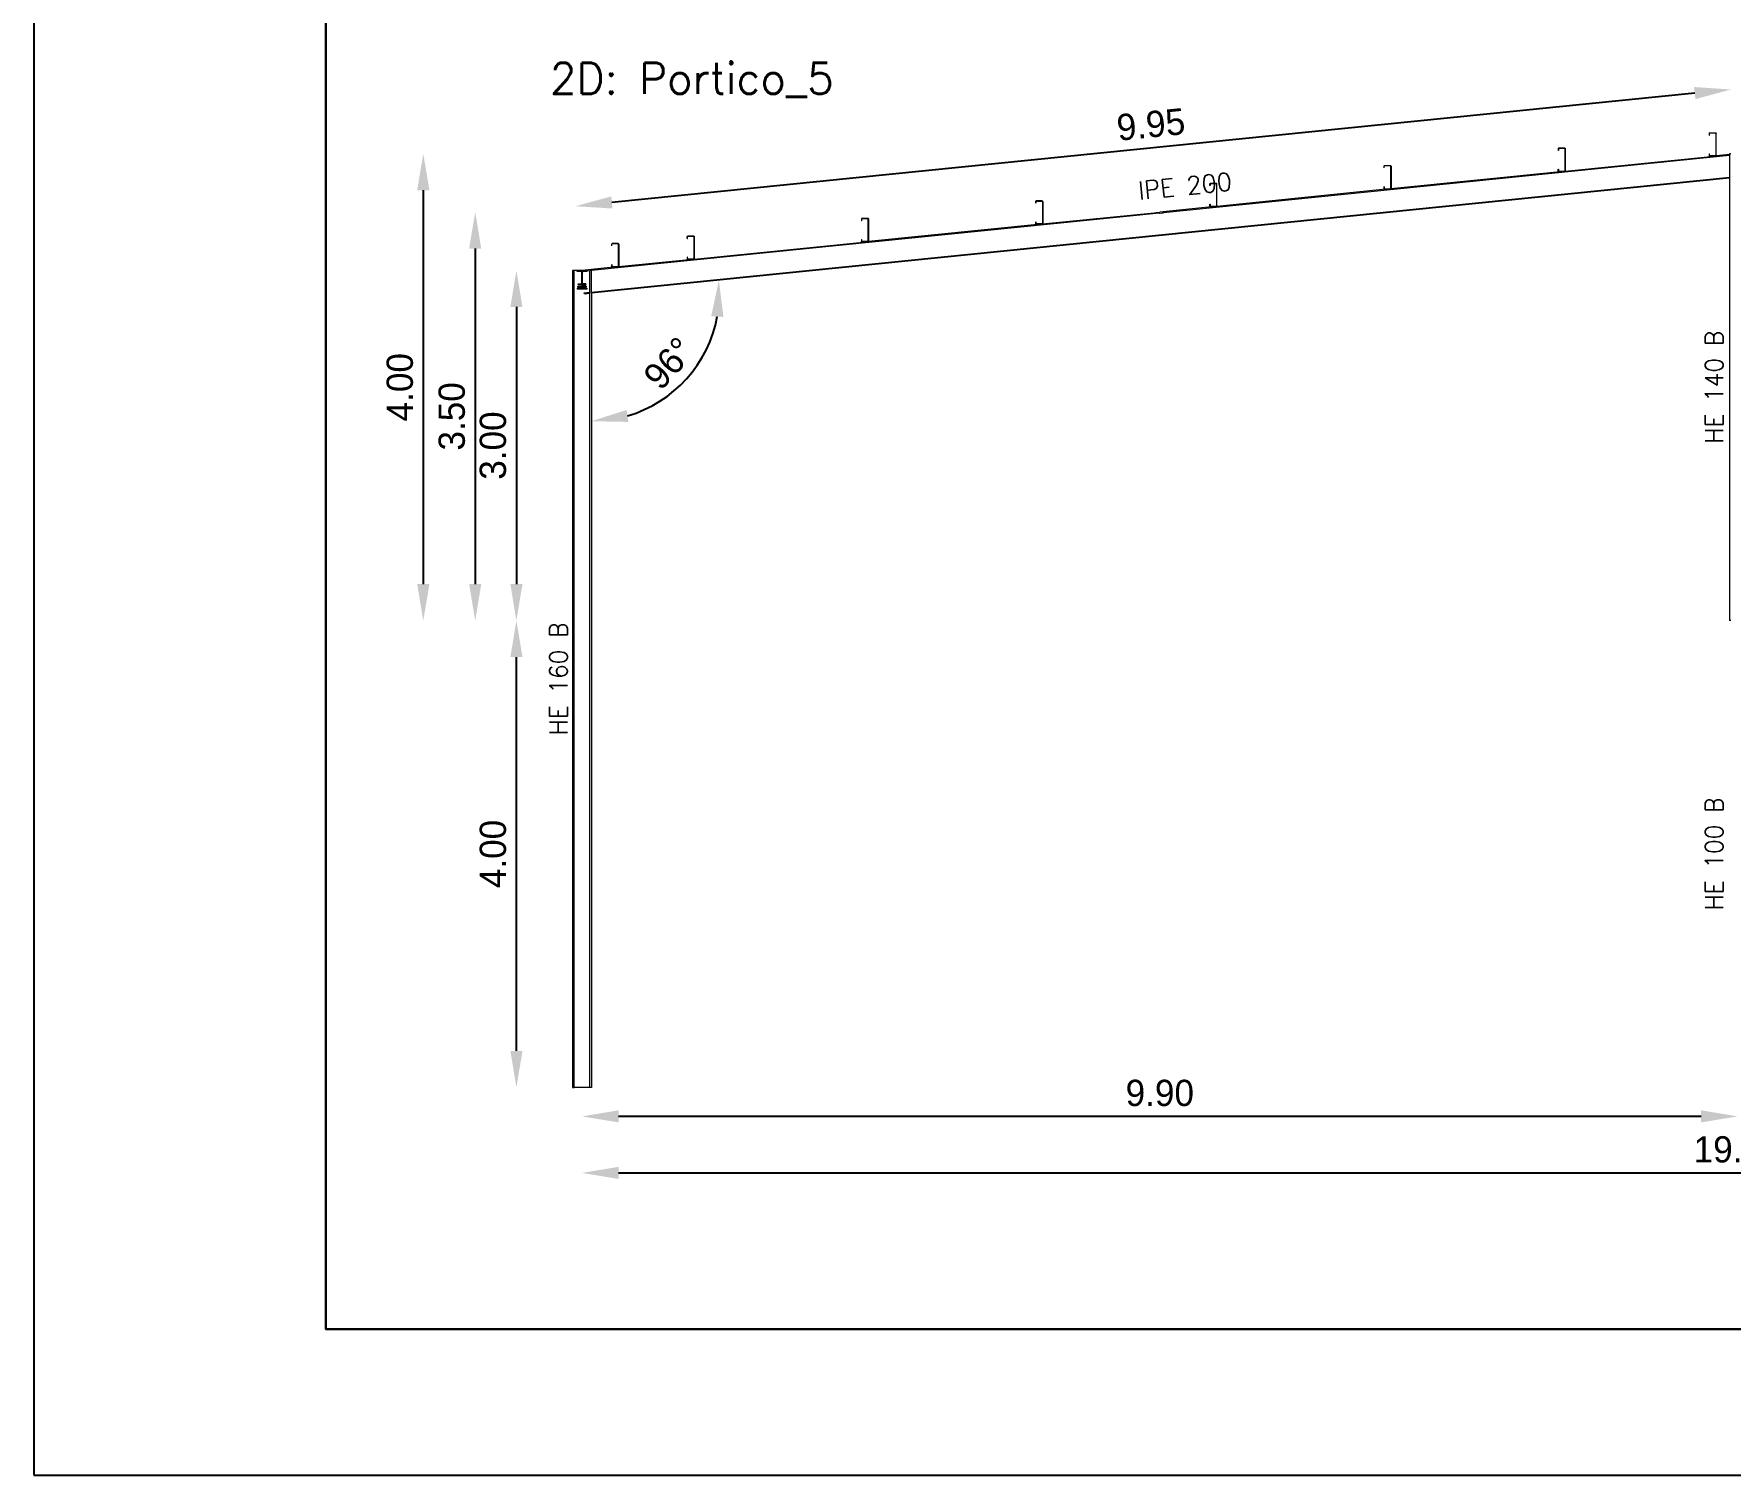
# Model space of a CAD drawing. Header units: inches. Extents: x 72863 to 72995, y 49095 to 49225.
# Drawn here: x 72862.71 to 72874.34, y 49195.01 to 49204.89 of the extents above; entities that cross this region are included whole.
import ezdxf
from ezdxf.enums import TextEntityAlignment as Align

# ---------------------------------------------------------------- set-up
doc = ezdxf.new("R2010")
doc.units = ezdxf.units.IN
doc.layers.get('0').update_dxf_attribs({"lineweight": 15})
for name, color, linetype, lineweight in [('BARRAS_DE_ACERO', 7, 'Continuous', 9), ('Cotas', 200, 'Continuous', 9), ('REFERENCIA_DE_LAS_BARRAS', 2, 'Continuous', 9), ('TITULOS', 9, 'Continuous', 9)]:
    doc.layers.add(name, color=color, linetype=linetype, lineweight=lineweight)
doc.layers.add('VG', color=7, linetype='Continuous')
doc.styles.add('CYPETXT', font='romans__.ttf', dxfattribs={"height": 0.2})
doc.styles.add('RomanS', font='')
doc.styles.get('RomanS').set_extended_font_data('Porsche')
doc.dimstyles.new('100-color', dxfattribs={"dimtxt": 0.18, "dimasz": 0.25, "dimexe": 0, "dimexo": 0.5, "dimgap": 0.07, "dimtad": 1, "dimlfac": 1.25, "dimzin": 4, "dimdsep": 46, "dimtxsty": 'RomanS', "dimcen": 0.1, "dimse1": 1, "dimse2": 1, "dimadec": 0, "dimazin": 0, "dimtfac": 1, "dimtix": 1, "dimtmove": 2, "dimatfit": 3, "dimfxl": 1, "dimtvp": 1.058824, "dimtolj": 1, "dimtzin": 1, "dimarcsym": 0})

# ---------------------------------------------------------------- blocks, each defined once
blk = doc.blocks.new('*D79')
at = {"layer": 'Cotas', "color": 0, "lineweight": -2, "transparency": 16777216}
blk.add_line((72866.717, 49197.083), (72882.057, 49197.083), dxfattribs=at)
at = {"layer": 'Cotas', "color": 0, "transparency": 16777216}
for points in [[(72866.717, 49197.124), (72866.717, 49197.041), (72866.467, 49197.083)], [(72882.057, 49197.124), (72882.057, 49197.041), (72882.307, 49197.083)]]:
    blk.add_solid(points, dxfattribs=at)
at = {"layer": 'Defpoints', "color": 0, "transparency": 16777216}
for p in [(72866.467, 49197.669), (72882.307, 49197.669), (72882.307, 49197.083)]:
    blk.add_point(p, dxfattribs=at)
at = {"layer": 'Cotas', "color": 0, "transparency": 16777216, "insert": (72874.387, 49197.243), "char_height": 0.18, "attachment_point": 5, "style": 'RomanS'}
blk.add_mtext('\\A1;19.80', dxfattribs=at)
blk = doc.blocks.new('*D80')
at = {"layer": 'Cotas', "color": 0, "lineweight": -2, "transparency": 16777216}
blk.add_line((72866.017, 49197.919), (72866.017, 49200.619), dxfattribs=at)
at = {"layer": 'Cotas', "color": 0, "transparency": 16777216}
for points in [[(72865.976, 49200.619), (72866.059, 49200.619), (72866.017, 49200.869)], [(72865.976, 49197.919), (72866.059, 49197.919), (72866.017, 49197.669)]]:
    blk.add_solid(points, dxfattribs=at)
at = {"layer": 'Defpoints', "color": 0, "transparency": 16777216}
for p in [(72866.017, 49200.869), (72866.467, 49200.869), (72866.467, 49197.669)]:
    blk.add_point(p, dxfattribs=at)
at = {"layer": 'Cotas', "color": 0, "transparency": 16777216, "insert": (72865.857, 49199.269), "char_height": 0.18, "attachment_point": 5, "rotation": 90, "style": 'RomanS'}
blk.add_mtext('\\A1;4.00', dxfattribs=at)
blk = doc.blocks.new('*D81')
at = {"layer": 'Cotas', "color": 0, "lineweight": -2, "transparency": 16777216}
blk.add_line((72866.017, 49203.019), (72866.017, 49201.119), dxfattribs=at)
at = {"layer": 'Cotas', "color": 0, "transparency": 16777216}
for points in [[(72865.976, 49203.019), (72866.059, 49203.019), (72866.017, 49203.269)], [(72865.976, 49201.119), (72866.059, 49201.119), (72866.017, 49200.869)]]:
    blk.add_solid(points, dxfattribs=at)
at = {"layer": 'Defpoints', "color": 0, "transparency": 16777216}
for p in [(72866.467, 49203.269), (72866.017, 49200.869), (72866.467, 49200.869)]:
    blk.add_point(p, dxfattribs=at)
at = {"layer": 'Cotas', "color": 0, "transparency": 16777216, "insert": (72865.857, 49202.069), "char_height": 0.18, "attachment_point": 5, "rotation": 90, "style": 'RomanS'}
blk.add_mtext('\\A1;3.00', dxfattribs=at)
blk = doc.blocks.new('*D83')
at = {"layer": 'Cotas', "color": 0, "lineweight": -2, "transparency": 16777216}
blk.add_line((72865.735, 49203.419), (72865.735, 49201.119), dxfattribs=at)
at = {"layer": 'Cotas', "color": 0, "transparency": 16777216}
for points in [[(72865.693, 49203.419), (72865.776, 49203.419), (72865.735, 49203.669)], [(72865.693, 49201.119), (72865.776, 49201.119), (72865.735, 49200.869)]]:
    blk.add_solid(points, dxfattribs=at)
at = {"layer": 'Defpoints', "color": 0, "transparency": 16777216}
for p in [(72870.427, 49203.669), (72865.735, 49200.869), (72870.427, 49200.869)]:
    blk.add_point(p, dxfattribs=at)
at = {"layer": 'Cotas', "color": 0, "transparency": 16777216, "insert": (72865.575, 49202.269), "char_height": 0.18, "attachment_point": 5, "rotation": 90, "style": 'RomanS'}
blk.add_mtext('\\A1;3.50', dxfattribs=at)
blk = doc.blocks.new('*D84')
at = {"layer": 'Cotas', "color": 0, "lineweight": -2, "transparency": 16777216}
blk.add_line((72865.379, 49203.819), (72865.379, 49201.119), dxfattribs=at)
at = {"layer": 'Cotas', "color": 0, "transparency": 16777216}
for points in [[(72865.337, 49203.819), (72865.421, 49203.819), (72865.379, 49204.069)], [(72865.337, 49201.119), (72865.421, 49201.119), (72865.379, 49200.869)]]:
    blk.add_solid(points, dxfattribs=at)
at = {"layer": 'Defpoints', "color": 0, "transparency": 16777216}
for p in [(72874.387, 49204.069), (72865.379, 49200.869), (72874.387, 49200.869)]:
    blk.add_point(p, dxfattribs=at)
at = {"layer": 'Cotas', "color": 0, "transparency": 16777216, "insert": (72865.219, 49202.469), "char_height": 0.18, "attachment_point": 5, "rotation": 90, "style": 'RomanS'}
blk.add_mtext('\\A1;4.00', dxfattribs=at)
blk = doc.blocks.new('*D88')
at = {"layer": 'Cotas', "color": 0, "lineweight": -2, "transparency": 16777216}
blk.add_line((72874.137, 49197.47), (72866.717, 49197.47), dxfattribs=at)
at = {"layer": 'Cotas', "color": 0, "transparency": 16777216}
for points in [[(72866.717, 49197.512), (72866.717, 49197.429), (72866.467, 49197.47)], [(72874.137, 49197.512), (72874.137, 49197.429), (72874.387, 49197.47)]]:
    blk.add_solid(points, dxfattribs=at)
at = {"layer": 'Defpoints', "color": 0, "transparency": 16777216}
for p in [(72866.467, 49197.669), (72874.387, 49197.669), (72866.467, 49197.47)]:
    blk.add_point(p, dxfattribs=at)
at = {"layer": 'Cotas', "color": 0, "transparency": 16777216, "insert": (72870.427, 49197.63), "char_height": 0.18, "attachment_point": 5, "style": 'RomanS'}
blk.add_mtext('\\A1;9.90', dxfattribs=at)
blk = doc.blocks.new('*D89')
at = {"layer": 'Cotas', "color": 0, "lineweight": -2, "transparency": 16777216}
blk.add_line((72874.093, 49204.485), (72866.671, 49203.735), dxfattribs=at)
at = {"layer": 'Cotas', "color": 0, "transparency": 16777216}
for points in [[(72874.089, 49204.527), (72874.098, 49204.444), (72874.342, 49204.51)], [(72866.667, 49203.777), (72866.675, 49203.694), (72866.422, 49203.71)]]:
    blk.add_solid(points, dxfattribs=at)
at = {"layer": 'Defpoints', "color": 0, "transparency": 16777216}
for p in [(72874.387, 49204.069), (72866.422, 49203.71), (72866.467, 49203.269)]:
    blk.add_point(p, dxfattribs=at)
at = {"layer": 'Cotas', "color": 0, "transparency": 16777216, "insert": (72870.366, 49204.27), "char_height": 0.18, "attachment_point": 5, "rotation": 5.7679, "style": 'RomanS'}
blk.add_mtext('\\A1;9.95', dxfattribs=at)
blk = doc.blocks.new('*D90')
at = {"layer": 'Cotas', "color": 0, "lineweight": -2, "transparency": 16777216}
blk.add_arc((72866.531, 49203.115), 0.878, 286.3643, 349.4036, dxfattribs=at)
at = {"layer": 'Cotas', "color": 0, "transparency": 16777216}
for points in [[(72867.352, 49202.955), (72867.436, 49202.951), (72867.405, 49203.203)], [(72866.784, 49202.231), (72866.772, 49202.313), (72866.531, 49202.236)]]:
    blk.add_solid(points, dxfattribs=at)
at = {"layer": 'Defpoints', "color": 0, "transparency": 16777216}
for p in [(72874.331, 49203.903), (72866.531, 49203.115), (72866.531, 49203.115), (72866.995, 49202.369), (72866.531, 49197.669)]:
    blk.add_point(p, dxfattribs=at)
at = {"layer": 'Cotas', "color": 0, "transparency": 16777216, "insert": (72867.063, 49202.633), "char_height": 0.18, "attachment_point": 5, "rotation": 47.8839, "style": 'RomanS'}
blk.add_mtext('\\A1;96°', dxfattribs=at)
blk = doc.blocks.new('PLANTILLA')
at = {"layer": 'VG'}
for p, q in [((72862.71, 49224.711), (72862.71, 49195.011)), ((72864.71, 49196.011), (72864.71, 49223.711)), ((72903.71, 49196.011), (72864.71, 49196.011)), ((72862.71, 49195.011), (72904.71, 49195.011))]:
    blk.add_line(p, q, dxfattribs=at)
blk.add_lwpolyline([(72903.71, 49199.561), (72903.71, 49223.711), (72864.71, 49223.711), (72864.71, 49196.011), (72885.71, 49196.011), (72885.71, 49199.611)], dxfattribs=at)

msp = doc.modelspace()

# ---------------------------------------------------------------- linework, layer by layer
at = {"layer": 'BARRAS_DE_ACERO'}
for p, q in [((72874.193, 49204.2108), (72874.1928, 49204.2094)), ((72874.1928, 49204.2094), (72874.1928, 49204.197)), ((72874.1928, 49204.197), (72874.1944, 49204.197)), ((72874.193, 49204.2108), (72874.1938, 49204.212)), ((72874.1938, 49204.212), (72874.195, 49204.2128)), ((72874.1944, 49204.197), (72874.1944, 49204.2094)), ((72874.2372, 49204.2114), (72874.1964, 49204.2114)), ((72874.2372, 49204.213), (72874.2385, 49204.2128)), ((72874.2379, 49204.2113), (72874.2372, 49204.2114)), ((72874.2386, 49204.2108), (72874.2379, 49204.2113)), ((72874.2385, 49204.2128), (72874.2397, 49204.212)), ((72874.239, 49204.2102), (72874.2386, 49204.2108)), ((72874.2392, 49204.2094), (72874.239, 49204.2102)), ((72874.2392, 49204.0566), (72874.2392, 49204.2094)), ((72874.2405, 49204.2108), (72874.2397, 49204.212)), ((72874.2405, 49204.2108), (72874.2408, 49204.2094)), ((72874.2408, 49204.0566), (72874.2408, 49204.2094)), ((72874.3307, 49204.0566), (72870.4523, 49203.6649)), ((72873.1583, 49204.1063), (72873.158, 49204.1049)), ((72873.158, 49204.1049), (72873.158, 49204.0925)), ((72873.1596, 49204.0925), (72873.158, 49204.0925)), ((72873.1591, 49204.1075), (72873.1583, 49204.1063)), ((72873.1591, 49204.1075), (72873.1602, 49204.1082)), ((72873.1598, 49204.1057), (72873.1596, 49204.1049)), ((72873.1596, 49204.1049), (72873.1596, 49204.0925)), ((72873.1602, 49204.1063), (72873.1598, 49204.1057)), ((72873.1616, 49204.1085), (72873.1602, 49204.1082)), ((72873.2024, 49204.1085), (72873.1616, 49204.1085)), ((72873.1616, 49204.1069), (72873.2024, 49204.1069)), ((72873.2038, 49204.1082), (72873.2024, 49204.1085)), ((72873.2024, 49204.1069), (72873.2032, 49204.1068)), ((72873.2038, 49204.1063), (72873.2032, 49204.1068)), ((72873.2038, 49204.1063), (72873.2043, 49204.1057)), ((72873.2043, 49204.1057), (72873.2044, 49204.1049)), ((72873.2044, 49204.1049), (72873.2044, 49203.9521)), ((72874.1928, 49204.069), (72874.1928, 49204.0566)), ((72874.1928, 49204.069), (72874.1944, 49204.069)), ((72874.1928, 49204.0566), (72874.193, 49204.0553)), ((72874.193, 49204.0553), (72874.1938, 49204.0541)), ((72874.1938, 49204.0541), (72874.195, 49204.0533)), ((72874.1944, 49204.0566), (72874.1944, 49204.069)), ((72874.1945, 49204.0559), (72874.1944, 49204.0566)), ((72874.1949, 49204.0552), (72874.1945, 49204.0559)), ((72874.1949, 49204.0552), (72874.1956, 49204.0548)), ((72874.195, 49204.0533), (72874.1964, 49204.053)), ((72874.1956, 49204.0548), (72874.1964, 49204.0546)), ((72874.2372, 49204.0546), (72874.1964, 49204.0546)), ((72874.2372, 49204.053), (72874.2275, 49204.053)), ((72874.2379, 49204.0548), (72874.2372, 49204.0546)), ((72874.2385, 49204.0533), (72874.2372, 49204.053)), ((72874.2385, 49204.0533), (72874.2397, 49204.0541)), ((72874.239, 49204.0559), (72874.2392, 49204.0566)), ((72874.2397, 49204.0541), (72874.2398, 49204.0543)), ((72874.3307, 49204.0635), (72874.2398, 49204.0543)), ((72874.2398, 49204.0543), (72874.2405, 49204.0553)), ((72874.2408, 49204.0566), (72874.2405, 49204.0553)), ((72874.3307, 49204.0691), (72874.3307, 49204.0635)), ((72874.3403, 49204.0691), (72874.3307, 49204.0691)), ((72871.9641, 49203.9843), (72871.9644, 49203.9857)), ((72871.9641, 49203.9719), (72871.9641, 49203.9843)), ((72871.9641, 49203.9719), (72871.9657, 49203.9719)), ((72871.9651, 49203.9869), (72871.9644, 49203.9857)), ((72871.9663, 49203.9876), (72871.9651, 49203.9869)), ((72871.9658, 49203.9851), (72871.9657, 49203.9843)), ((72871.9657, 49203.9719), (72871.9657, 49203.9843)), ((72871.9658, 49203.9851), (72871.9663, 49203.9857)), ((72871.9663, 49203.9876), (72871.9677, 49203.9879)), ((72871.9677, 49203.9879), (72872.0085, 49203.9879)), ((72872.0085, 49203.9879), (72872.0099, 49203.9876)), ((72872.0085, 49203.9863), (72872.0093, 49203.9862)), ((72872.0099, 49203.9876), (72872.011, 49203.9869)), ((72872.011, 49203.9869), (72872.0118, 49203.9857)), ((72872.0121, 49203.9843), (72872.0118, 49203.9857)), ((72872.0121, 49203.9843), (72872.0121, 49203.8315)), ((72873.158, 49203.9645), (72873.1596, 49203.9645)), ((72873.158, 49203.9521), (72873.158, 49203.9645)), ((72873.1583, 49203.9507), (72873.158, 49203.9521)), ((72873.1583, 49203.9507), (72873.1591, 49203.9496)), ((72873.1602, 49203.9488), (72873.1591, 49203.9496)), ((72873.1596, 49203.9645), (72873.1596, 49203.9521)), ((72873.1598, 49203.9513), (72873.1596, 49203.9521)), ((72873.1602, 49203.9488), (72873.1616, 49203.9485)), ((72873.1616, 49203.9501), (72873.1609, 49203.9503)), ((72873.1928, 49203.9485), (72873.1616, 49203.9485)), ((72873.1928, 49203.9485), (72873.2024, 49203.9485)), ((72873.2038, 49203.9488), (72873.2024, 49203.9485)), ((72873.2043, 49203.9513), (72873.2038, 49203.9507)), ((72873.2038, 49203.9488), (72873.205, 49203.9496)), ((72873.2043, 49203.9513), (72873.2044, 49203.9521)), ((72873.205, 49203.9496), (72873.2051, 49203.9498)), ((72866.5307, 49203.1216), (72874.3307, 49203.9095)), ((72874.3307, 49203.9026), (72866.5307, 49203.1148)), ((72870.7704, 49203.8651), (72870.7702, 49203.8637)), ((72870.7702, 49203.8513), (72870.7702, 49203.8637)), ((72870.7718, 49203.8513), (72870.7702, 49203.8513)), ((72870.7704, 49203.8651), (72870.7712, 49203.8663)), ((72870.7712, 49203.8663), (72870.7724, 49203.867)), ((72870.7718, 49203.8637), (72870.7718, 49203.8513)), ((72870.7724, 49203.867), (72870.7738, 49203.8673)), ((72870.773, 49203.8656), (72870.7724, 49203.8651)), ((72870.7738, 49203.8673), (72870.8146, 49203.8673)), ((72870.8146, 49203.8673), (72870.8159, 49203.867)), ((72870.8146, 49203.8657), (72870.8153, 49203.8656)), ((72870.8171, 49203.8663), (72870.8159, 49203.867)), ((72870.8164, 49203.8645), (72870.8166, 49203.8637)), ((72870.8166, 49203.8637), (72870.8166, 49203.7109)), ((72870.8179, 49203.8651), (72870.8171, 49203.8663)), ((72871.9988, 49203.8279), (72870.8172, 49203.7086)), ((72870.8182, 49203.8637), (72870.8179, 49203.8651)), ((72870.8182, 49203.7109), (72870.8182, 49203.8637)), ((72871.9641, 49203.8439), (72871.9657, 49203.8439)), ((72871.9641, 49203.8439), (72871.9641, 49203.8315)), ((72871.9644, 49203.8301), (72871.9641, 49203.8315)), ((72871.9644, 49203.8301), (72871.9651, 49203.829)), ((72871.9651, 49203.829), (72871.9663, 49203.8282)), ((72871.9657, 49203.8315), (72871.9657, 49203.8439)), ((72871.9658, 49203.8307), (72871.9657, 49203.8315)), ((72871.9663, 49203.8301), (72871.9658, 49203.8307)), ((72871.9669, 49203.8297), (72871.9663, 49203.8301)), ((72871.9677, 49203.8279), (72871.9663, 49203.8282)), ((72871.9677, 49203.8295), (72871.9669, 49203.8297)), ((72871.9677, 49203.8295), (72872.0085, 49203.8295)), ((72871.9677, 49203.8279), (72871.9988, 49203.8279)), ((72872.0085, 49203.8295), (72872.0093, 49203.8297)), ((72872.0118, 49203.8301), (72872.0112, 49203.8292)), ((72872.0121, 49203.8315), (72872.0118, 49203.8301)), ((72874.3307, 49203.9026), (72874.3307, 49200.8691)), ((72869.5765, 49203.7445), (72869.5762, 49203.7431)), ((72869.5762, 49203.7431), (72869.5762, 49203.7307)), ((72869.5762, 49203.7307), (72869.5778, 49203.7307)), ((72869.5765, 49203.7445), (72869.5773, 49203.7457)), ((72869.5773, 49203.7457), (72869.5785, 49203.7464)), ((72869.5778, 49203.7307), (72869.5778, 49203.7431)), ((72869.5784, 49203.7445), (72869.5791, 49203.745)), ((72869.5798, 49203.7451), (72869.5791, 49203.745)), ((72869.5798, 49203.7451), (72869.6206, 49203.7451)), ((72869.6206, 49203.7451), (72869.6214, 49203.745)), ((72869.6221, 49203.7445), (72869.6214, 49203.745)), ((72869.6225, 49203.7439), (72869.6221, 49203.7445)), ((72869.6225, 49203.7439), (72869.6226, 49203.7431)), ((72869.6226, 49203.7431), (72869.6226, 49203.5903)), ((72869.624, 49203.7445), (72869.6232, 49203.7457)), ((72870.7702, 49203.7109), (72870.7702, 49203.7233)), ((72870.7702, 49203.7233), (72870.7718, 49203.7233)), ((72870.7704, 49203.7095), (72870.7702, 49203.7109)), ((72870.7712, 49203.7084), (72870.7704, 49203.7095)), ((72870.7724, 49203.7076), (72870.7712, 49203.7084)), ((72870.7718, 49203.7233), (72870.7718, 49203.7109)), ((72870.7718, 49203.7109), (72870.7719, 49203.7101)), ((72870.7724, 49203.7095), (72870.7719, 49203.7101)), ((72870.773, 49203.7091), (72870.7724, 49203.7095)), ((72870.7724, 49203.7076), (72870.7738, 49203.7073)), ((72870.773, 49203.7091), (72870.7738, 49203.7089)), ((72870.7738, 49203.7073), (72870.805, 49203.7073)), ((72870.805, 49203.7073), (72870.8146, 49203.7073)), ((72870.8146, 49203.7073), (72870.8159, 49203.7076)), ((72870.8171, 49203.7084), (72870.8159, 49203.7076)), ((72870.8164, 49203.7101), (72870.816, 49203.7095)), ((72870.8166, 49203.7109), (72870.8164, 49203.7101)), ((72870.8171, 49203.7084), (72870.8172, 49203.7086)), ((72870.8172, 49203.7086), (72870.8179, 49203.7095)), ((72870.8179, 49203.7095), (72870.8182, 49203.7109)), ((72870.4249, 49203.6621), (72866.5307, 49203.2687)), ((72868.3839, 49203.6101), (72868.3823, 49203.6101)), ((72868.3834, 49203.6251), (72868.3826, 49203.6239)), ((72868.3845, 49203.6258), (72868.3834, 49203.6251)), ((72868.3841, 49203.6233), (72868.3845, 49203.6239)), ((72868.3859, 49203.6261), (72868.3845, 49203.6258)), ((72868.4267, 49203.6261), (72868.3859, 49203.6261)), ((72868.4267, 49203.6245), (72868.3859, 49203.6245)), ((72868.4281, 49203.6258), (72868.4267, 49203.6261)), ((72868.4267, 49203.6245), (72868.4275, 49203.6244)), ((72868.4281, 49203.6239), (72868.4275, 49203.6244)), ((72868.4293, 49203.6251), (72868.4281, 49203.6258)), ((72868.4281, 49203.6239), (72868.4286, 49203.6233)), ((72868.4286, 49203.6233), (72868.4287, 49203.6225)), ((72868.4287, 49203.4697), (72868.4287, 49203.6225)), ((72868.43, 49203.6239), (72868.4293, 49203.6251)), ((72869.611, 49203.5867), (72868.4294, 49203.4674)), ((72868.43, 49203.6239), (72868.4303, 49203.6225)), ((72868.4303, 49203.6225), (72868.4303, 49203.4697)), ((72869.5762, 49203.6027), (72869.5778, 49203.6027)), ((72869.5762, 49203.5903), (72869.5762, 49203.6027)), ((72869.5765, 49203.5889), (72869.5762, 49203.5903)), ((72869.5773, 49203.5878), (72869.5765, 49203.5889)), ((72869.5785, 49203.587), (72869.5773, 49203.5878)), ((72869.578, 49203.5895), (72869.5784, 49203.5889)), ((72869.5791, 49203.5885), (72869.5784, 49203.5889)), ((72869.5798, 49203.5867), (72869.5785, 49203.587)), ((72869.5791, 49203.5885), (72869.5798, 49203.5883)), ((72869.5798, 49203.5867), (72869.611, 49203.5867)), ((72869.6206, 49203.5867), (72869.611, 49203.5867)), ((72869.622, 49203.587), (72869.6206, 49203.5867)), ((72869.6214, 49203.5885), (72869.6221, 49203.5889)), ((72869.6233, 49203.588), (72870.3891, 49203.6653)), ((72869.6233, 49203.588), (72869.624, 49203.5889)), ((72869.6242, 49203.5903), (72869.624, 49203.5889)), ((72870.3891, 49203.6653), (72870.4011, 49203.6665)), ((72870.4011, 49203.6665), (72870.4267, 49203.6691)), ((72870.4249, 49203.6621), (72870.4284, 49203.6625)), ((72870.4444, 49203.6641), (72870.4523, 49203.6649)), ((72867.1884, 49203.5019), (72867.1887, 49203.5033)), ((72867.1884, 49203.4895), (72867.1884, 49203.5019)), ((72867.1884, 49203.4895), (72867.19, 49203.4895)), ((72867.1901, 49203.5027), (72867.19, 49203.5019)), ((72867.19, 49203.4895), (72867.19, 49203.5019)), ((72867.1901, 49203.5027), (72867.1906, 49203.5033)), ((72867.1912, 49203.5038), (72867.1906, 49203.5033)), ((72867.192, 49203.5039), (72867.1912, 49203.5038)), ((72867.192, 49203.5055), (72867.2328, 49203.5055)), ((72867.2328, 49203.5039), (72867.192, 49203.5039)), ((72867.2342, 49203.5052), (72867.2328, 49203.5055)), ((72867.2328, 49203.5039), (72867.2336, 49203.5038)), ((72867.2342, 49203.5033), (72867.2336, 49203.5038)), ((72867.2342, 49203.5052), (72867.2353, 49203.5045)), ((72867.2342, 49203.5033), (72867.2346, 49203.5027)), ((72867.2346, 49203.5027), (72867.2348, 49203.5019)), ((72867.2348, 49203.5019), (72867.2348, 49203.3491)), ((72867.2353, 49203.5045), (72867.2361, 49203.5033)), ((72867.2355, 49203.3468), (72868.417, 49203.4661)), ((72867.2364, 49203.5019), (72867.2361, 49203.5033)), ((72867.2364, 49203.3491), (72867.2364, 49203.5019)), ((72868.3823, 49203.4821), (72868.3839, 49203.4821)), ((72868.3823, 49203.4821), (72868.3823, 49203.4697)), ((72868.3826, 49203.4683), (72868.3823, 49203.4697)), ((72868.3826, 49203.4683), (72868.3834, 49203.4672)), ((72868.3845, 49203.4664), (72868.3834, 49203.4672)), ((72868.3839, 49203.4697), (72868.3839, 49203.4821)), ((72868.3839, 49203.4697), (72868.3841, 49203.4689)), ((72868.3841, 49203.4689), (72868.3845, 49203.4683)), ((72868.3845, 49203.4683), (72868.3852, 49203.4679)), ((72868.3845, 49203.4664), (72868.3859, 49203.4661)), ((72868.3852, 49203.4679), (72868.3859, 49203.4677)), ((72868.4267, 49203.4677), (72868.3859, 49203.4677)), ((72868.3859, 49203.4661), (72868.417, 49203.4661)), ((72868.417, 49203.4661), (72868.4267, 49203.4661)), ((72868.4275, 49203.4679), (72868.4267, 49203.4677)), ((72868.4267, 49203.4661), (72868.4281, 49203.4664)), ((72868.4275, 49203.4679), (72868.4281, 49203.4683)), ((72868.4281, 49203.4683), (72868.4286, 49203.4689)), ((72868.4293, 49203.4672), (72868.4281, 49203.4664)), ((72868.4286, 49203.4689), (72868.4287, 49203.4697)), ((72868.4294, 49203.4674), (72868.4293, 49203.4672)), ((72868.43, 49203.4683), (72868.4294, 49203.4674)), ((72868.43, 49203.4683), (72868.4303, 49203.4697)), ((72866.671, 49203.451), (72866.6707, 49203.4496)), ((72866.6707, 49203.4372), (72866.6707, 49203.4496)), ((72866.6723, 49203.4372), (72866.6707, 49203.4372)), ((72866.6718, 49203.4522), (72866.671, 49203.451)), ((72866.6729, 49203.453), (72866.6718, 49203.4522)), ((72866.6723, 49203.4496), (72866.6725, 49203.4504)), ((72866.6723, 49203.4372), (72866.6723, 49203.4496)), ((72866.6725, 49203.4504), (72866.6729, 49203.451)), ((72866.6729, 49203.453), (72866.6743, 49203.4532)), ((72866.6729, 49203.451), (72866.6736, 49203.4515)), ((72866.6736, 49203.4515), (72866.6743, 49203.4516)), ((72866.7151, 49203.4532), (72866.6743, 49203.4532)), ((72866.7151, 49203.4516), (72866.6743, 49203.4516)), ((72866.7165, 49203.453), (72866.7151, 49203.4532)), ((72866.7159, 49203.4515), (72866.7151, 49203.4516)), ((72866.7165, 49203.451), (72866.7159, 49203.4515)), ((72866.7165, 49203.453), (72866.7177, 49203.4522)), ((72866.7185, 49203.451), (72866.7177, 49203.4522)), ((72866.7187, 49203.4496), (72866.7185, 49203.451)), ((72866.7187, 49203.4496), (72866.7187, 49203.2968)), ((72867.1884, 49203.3615), (72867.1884, 49203.3491)), ((72867.19, 49203.3615), (72867.1884, 49203.3615)), ((72867.19, 49203.3491), (72867.19, 49203.3615)), ((72866.4131, 49203.2691), (72866.4027, 49203.2691)), ((72866.4027, 49203.2691), (72866.4027, 49197.6691)), ((72866.4131, 49197.6691), (72866.4131, 49203.2691)), ((72866.4375, 49203.2691), (72866.4339, 49203.2691)), ((72866.4647, 49203.2632), (72866.4339, 49203.2632)), ((72866.4375, 49203.2636), (72866.4648, 49203.2636)), ((72866.4411, 49203.2641), (72866.4411, 49203.2691)), ((72866.4667, 49203.2691), (72866.4411, 49203.2691)), ((72866.4411, 49203.2641), (72866.4649, 49203.2641)), ((72866.4647, 49203.1781), (72866.4647, 49203.2632)), ((72866.4648, 49203.2535), (72866.4648, 49203.2636)), ((72866.4648, 49203.1781), (72866.4648, 49203.2535)), ((72866.4649, 49203.1781), (72866.4649, 49203.2641)), ((72866.7054, 49203.2932), (72866.4667, 49203.2691)), ((72866.4923, 49203.2691), (72866.4667, 49203.2691)), ((72866.4684, 49203.2641), (72866.4923, 49203.2641)), ((72866.4684, 49203.2641), (72866.4684, 49203.2625)), ((72866.4684, 49203.1781), (72866.4684, 49203.2625)), ((72866.4686, 49203.2636), (72866.4724, 49203.2636)), ((72866.4686, 49203.2636), (72866.4686, 49203.2633)), ((72866.4686, 49203.2633), (72866.4686, 49203.2625)), ((72866.4686, 49203.2625), (72866.4686, 49203.1781)), ((72866.4687, 49203.2625), (72866.4687, 49203.2632)), ((72866.4959, 49203.2636), (72866.4724, 49203.2636)), ((72866.4995, 49203.2632), (72866.4756, 49203.2632)), ((72866.4923, 49203.2691), (72866.4959, 49203.2691)), ((72866.4923, 49203.2691), (72866.4923, 49203.2641)), ((72866.4959, 49203.2691), (72866.4959, 49203.2636)), ((72866.5203, 49203.1205), (72866.5203, 49203.2677)), ((72866.6723, 49203.3092), (72866.6707, 49203.3092)), ((72866.6707, 49203.2968), (72866.6707, 49203.3092)), ((72866.671, 49203.2955), (72866.6707, 49203.2968)), ((72866.671, 49203.2955), (72866.6718, 49203.2943)), ((72866.6729, 49203.2935), (72866.6718, 49203.2943)), ((72866.6723, 49203.3092), (72866.6723, 49203.2968)), ((72866.6725, 49203.2961), (72866.6723, 49203.2968)), ((72866.6729, 49203.2954), (72866.6725, 49203.2961)), ((72866.6729, 49203.2954), (72866.6736, 49203.295)), ((72866.6743, 49203.2932), (72866.6729, 49203.2935)), ((72866.6736, 49203.295), (72866.6743, 49203.2948)), ((72866.7151, 49203.2948), (72866.6743, 49203.2948)), ((72866.7054, 49203.2932), (72866.6743, 49203.2932)), ((72866.7054, 49203.2932), (72866.7151, 49203.2932)), ((72866.7159, 49203.295), (72866.7151, 49203.2948)), ((72866.7151, 49203.2932), (72866.7165, 49203.2935)), ((72866.7177, 49203.2943), (72866.7165, 49203.2935)), ((72866.7185, 49203.2955), (72866.7178, 49203.2945)), ((72866.7187, 49203.2968), (72866.7185, 49203.2955)), ((72867.1887, 49203.3477), (72867.1884, 49203.3491)), ((72867.1887, 49203.3477), (72867.1895, 49203.3466)), ((72867.1895, 49203.3466), (72867.1906, 49203.3458)), ((72867.19, 49203.3491), (72867.1901, 49203.3483)), ((72867.1901, 49203.3483), (72867.1906, 49203.3477)), ((72867.1906, 49203.3477), (72867.1912, 49203.3473)), ((72867.1906, 49203.3458), (72867.192, 49203.3455)), ((72867.1912, 49203.3473), (72867.192, 49203.3471)), ((72867.2328, 49203.3471), (72867.192, 49203.3471)), ((72867.192, 49203.3455), (72867.2231, 49203.3455)), ((72867.2231, 49203.3455), (72867.2328, 49203.3455)), ((72867.2336, 49203.3473), (72867.2328, 49203.3471)), ((72867.2342, 49203.3458), (72867.2328, 49203.3455)), ((72867.2336, 49203.3473), (72867.2342, 49203.3477)), ((72867.2346, 49203.3483), (72867.2342, 49203.3477)), ((72867.2342, 49203.3458), (72867.2353, 49203.3466)), ((72867.2346, 49203.3483), (72867.2348, 49203.3491)), ((72867.2355, 49203.3468), (72867.2353, 49203.3466)), ((72867.2361, 49203.3477), (72867.2355, 49203.3468)), ((72867.2364, 49203.3491), (72867.2361, 49203.3477)), ((72866.4339, 49203.147), (72866.4339, 49203.1411)), ((72866.4647, 49203.147), (72866.4339, 49203.147)), ((72866.4995, 49203.1411), (72866.4339, 49203.1411)), ((72866.4375, 49203.1626), (72866.4647, 49203.1626)), ((72866.4375, 49203.1571), (72866.4375, 49203.1626)), ((72866.4375, 49203.1571), (72866.4647, 49203.1571)), ((72866.4411, 49203.1781), (72866.4647, 49203.1781)), ((72866.4411, 49203.1731), (72866.4411, 49203.1781)), ((72866.4411, 49203.1731), (72866.4647, 49203.1731)), ((72866.4648, 49203.1781), (72866.4647, 49203.1781)), ((72866.4647, 49203.1731), (72866.4647, 49203.1626)), ((72866.4648, 49203.1731), (72866.4647, 49203.1731)), ((72866.4648, 49203.1626), (72866.4647, 49203.1626)), ((72866.4647, 49203.147), (72866.4647, 49203.1571)), ((72866.4647, 49203.1571), (72866.4687, 49203.1571)), ((72866.4648, 49203.1781), (72866.4649, 49203.1781)), ((72866.4686, 49203.1781), (72866.4684, 49203.1781)), ((72866.4687, 49203.1781), (72866.4686, 49203.1781)), ((72866.4687, 49203.1626), (72866.4686, 49203.1626)), ((72866.4923, 49203.1781), (72866.4687, 49203.1781)), ((72866.4959, 49203.1626), (72866.4687, 49203.1626)), ((72866.4687, 49203.1571), (72866.4959, 49203.1571)), ((72866.4687, 49203.147), (72866.4687, 49203.1571)), ((72866.4995, 49203.147), (72866.4687, 49203.147)), ((72866.4821, 49203.1167), (72866.5203, 49203.1205)), ((72866.4923, 49203.1781), (72866.4923, 49203.1731)), ((72866.4959, 49203.1626), (72866.4959, 49203.1571)), ((72866.4995, 49203.147), (72866.4995, 49203.1411)), ((72866.5307, 49203.1148), (72866.5307, 49203.1216)), ((72866.4828, 49203.1099), (72866.4821, 49203.1167)), ((72866.5203, 49197.6691), (72866.5203, 49203.1137)), ((72866.5307, 49203.1148), (72866.5307, 49197.6691)), ((72874.3403, 49200.8691), (72874.3307, 49200.8691)), ((72866.4027, 49197.6691), (72866.4131, 49197.6691)), ((72866.5203, 49197.6691), (72866.4131, 49197.6691)), ((72866.5307, 49197.6691), (72866.5203, 49197.6691))]:
    msp.add_line(p, q, dxfattribs=at)
for points in [[(72874.1944, 49204.2094), (72874.1945, 49204.2102), (72874.1949, 49204.2108), (72874.1956, 49204.2113), (72874.1964, 49204.2114)], [(72874.195, 49204.2128), (72874.1964, 49204.213), (72874.2372, 49204.213)], [(72873.1602, 49204.1063), (72873.1609, 49204.1068), (72873.1616, 49204.1069)], [(72873.2038, 49204.1082), (72873.205, 49204.1075), (72873.2057, 49204.1063), (72873.206, 49204.1049)], [(72873.2057, 49203.9507), (72873.2051, 49203.9498), (72874.2275, 49204.053), (72874.1964, 49204.053)], [(72873.2057, 49203.9507), (72873.206, 49203.9521), (72873.206, 49204.1049)], [(72874.239, 49204.0559), (72874.2386, 49204.0552), (72874.2379, 49204.0548)], [(72874.3307, 49204.0635), (72874.3307, 49204.0566), (72874.3307, 49203.9095), (72874.3307, 49203.9026)], [(72872.0085, 49203.9863), (72871.9677, 49203.9863), (72871.9669, 49203.9862), (72871.9663, 49203.9857)], [(72872.0103, 49203.8307), (72872.0105, 49203.8315), (72872.0105, 49203.9843), (72872.0103, 49203.9851), (72872.0099, 49203.9857), (72872.0093, 49203.9862)], [(72873.1928, 49203.9485), (72872.0112, 49203.8292), (72872.011, 49203.829)], [(72873.1609, 49203.9503), (72873.1602, 49203.9507), (72873.1598, 49203.9513)], [(72873.1616, 49203.9501), (72873.2024, 49203.9501), (72873.2032, 49203.9503), (72873.2038, 49203.9507)], [(72870.7718, 49203.8637), (72870.7719, 49203.8645), (72870.7724, 49203.8651)], [(72870.773, 49203.8656), (72870.7738, 49203.8657), (72870.8146, 49203.8657)], [(72870.8164, 49203.8645), (72870.816, 49203.8651), (72870.8153, 49203.8656)], [(72871.9988, 49203.8279), (72872.0085, 49203.8279), (72872.0099, 49203.8282), (72872.011, 49203.829)], [(72872.0103, 49203.8307), (72872.0099, 49203.8301), (72872.0093, 49203.8297)], [(72869.5778, 49203.7431), (72869.578, 49203.7439), (72869.5784, 49203.7445)], [(72869.6206, 49203.7467), (72869.5798, 49203.7467), (72869.5785, 49203.7464)], [(72869.6206, 49203.7467), (72869.622, 49203.7464), (72869.6232, 49203.7457)], [(72869.624, 49203.7445), (72869.6242, 49203.7431), (72869.6242, 49203.5903)], [(72870.805, 49203.7073), (72870.4267, 49203.6691)], [(72870.816, 49203.7095), (72870.8153, 49203.7091), (72870.8146, 49203.7089), (72870.7738, 49203.7089)], [(72868.3826, 49203.6239), (72868.3823, 49203.6225), (72868.3823, 49203.6101)], [(72868.3839, 49203.6101), (72868.3839, 49203.6225), (72868.3841, 49203.6233)], [(72868.3845, 49203.6239), (72868.3852, 49203.6244), (72868.3859, 49203.6245)], [(72869.5778, 49203.6027), (72869.5778, 49203.5903), (72869.578, 49203.5895)], [(72869.6214, 49203.5885), (72869.6206, 49203.5883), (72869.5798, 49203.5883)], [(72869.622, 49203.587), (72869.6232, 49203.5878), (72869.6233, 49203.588)], [(72869.6226, 49203.5903), (72869.6225, 49203.5895), (72869.6221, 49203.5889)], [(72870.4284, 49203.6625), (72870.4444, 49203.6641)], [(72867.192, 49203.5055), (72867.1906, 49203.5052), (72867.1895, 49203.5045), (72867.1887, 49203.5033)], [(72866.7159, 49203.295), (72866.7165, 49203.2954), (72866.717, 49203.2961), (72866.7171, 49203.2968), (72866.7171, 49203.4496), (72866.717, 49203.4504), (72866.7165, 49203.451)], [(72866.4339, 49203.2632), (72866.4339, 49203.2691), (72866.4131, 49203.2691)], [(72866.4411, 49203.2691), (72866.4375, 49203.2691), (72866.4375, 49203.2636)], [(72866.4687, 49203.1781), (72866.4687, 49203.2625), (72866.4756, 49203.2632), (72866.4687, 49203.2632)], [(72866.4995, 49203.2656), (72866.4995, 49203.2691), (72866.4959, 49203.2691)], [(72866.5203, 49203.2677), (72866.4995, 49203.2656), (72866.4995, 49203.2632)], [(72866.5307, 49203.2691), (72866.5203, 49203.2691), (72866.5203, 49203.2677)], [(72866.5307, 49203.1216), (72866.5307, 49203.2687), (72866.5307, 49203.2691)], [(72867.2231, 49203.3455), (72866.7178, 49203.2945), (72866.7177, 49203.2943)], [(72866.4686, 49203.1731), (72866.4648, 49203.1731), (72866.4648, 49203.1626)], [(72866.4687, 49203.1731), (72866.4686, 49203.1731), (72866.4686, 49203.1626)], [(72866.4687, 49203.1626), (72866.4687, 49203.1731), (72866.4923, 49203.1731)], [(72866.4828, 49203.1099), (72866.5203, 49203.1137), (72866.5203, 49203.1205)]]:
    msp.add_lwpolyline(points, dxfattribs=at)

# ---------------------------------------------------------------- block references
msp.add_blockref('PLANTILLA', (0, 0))

# ---------------------------------------------------------------- texts
at = {"layer": 'REFERENCIA_DE_LAS_BARRAS', "style": 'CYPETXT'}
for s, rotation, width, p, p2 in [('IPE 200', 5.7995, 0.843848, (72870.2853, 49203.7547), (72870.9264, 49203.8198)), ('HE 140 B', 90, 0.77604, (72874.2873, 49202.0821), (72874.2873, 49202.8561)), ('HE 160 B', 90, 0.77604, (72866.3673, 49200.0821), (72866.3673, 49200.8561)), ('HE 100 B', 90, 0.77604, (72874.2873, 49198.8821), (72874.2873, 49199.6561))]:
    msp.add_text(s, height=0.12267, rotation=rotation, dxfattribs=dict(at, width=width)).set_placement(p, p2, align=Align.FIT)
at = {"layer": 'TITULOS', "style": 'CYPETXT', "width": 0.831276}
msp.add_text('2D: Portico_5', height=0.213333, dxfattribs=at).set_placement((72866.2467, 49204.4797), (72868.1923, 49204.4797), align=Align.FIT)

# ---------------------------------------------------------------- dimensions: what is measured, and where the dimension line sits
at = {"layer": 'Cotas'}
dim = msp.add_aligned_dim(p1=(72874.3867, 49204.0691), p2=(72866.4667, 49203.2691), distance=-0.4435, dimstyle='100-color', dxfattribs=at)
dim.commit()
dim.dimension.update_dxf_attribs({"geometry": '*D89', "text_midpoint": (72870.366, 49204.2695)})
for base, p1, p2, picture, middle in [((72865.3788, 49200.8691), (72874.3867, 49204.0691), (72874.3867, 49200.8691), '*D84', (72865.2188, 49202.4691)), ((72865.7347, 49200.8691), (72870.4267, 49203.6691), (72870.4267, 49200.8691), '*D83', (72865.5747, 49202.2691)), ((72866.0173, 49200.8691), (72866.4667, 49203.2691), (72866.4667, 49200.8691), '*D81', (72865.8573, 49202.0691)), ((72866.0173, 49200.8691), (72866.4667, 49197.6691), (72866.4667, 49200.8691), '*D80', (72865.8573, 49199.2691))]:
    dim = msp.add_linear_dim(base=base, p1=p1, p2=p2, angle=90, dimstyle='100-color', dxfattribs=at)
    dim.commit()
    dim.dimension.update_dxf_attribs({"geometry": picture, "text_midpoint": middle})
dim = msp.add_angular_dim_2l(base=(72866.9951, 49202.3693), line1=((72874.3307, 49203.9026), (72866.5307, 49203.1148)), line2=((72866.5307, 49203.1148), (72866.5307, 49197.6691)), dimstyle='100-color', dxfattribs=at)
dim.commit()
dim.dimension.update_dxf_attribs({"geometry": '*D90', "text_midpoint": (72867.0635, 49202.633)})
for base, p1, p2, picture, middle in [((72866.4667, 49197.4703), (72874.3867, 49197.6691), (72866.4667, 49197.6691), '*D88', (72870.4267, 49197.6303)), ((72882.3067, 49197.0826), (72866.4667, 49197.6691), (72882.3067, 49197.6691), '*D79', (72874.3867, 49197.2426))]:
    dim = msp.add_linear_dim(base=base, p1=p1, p2=p2, dimstyle='100-color', dxfattribs=at)
    dim.commit()
    dim.dimension.update_dxf_attribs({"geometry": picture, "text_midpoint": middle})

doc.saveas('drawing.dxf')
